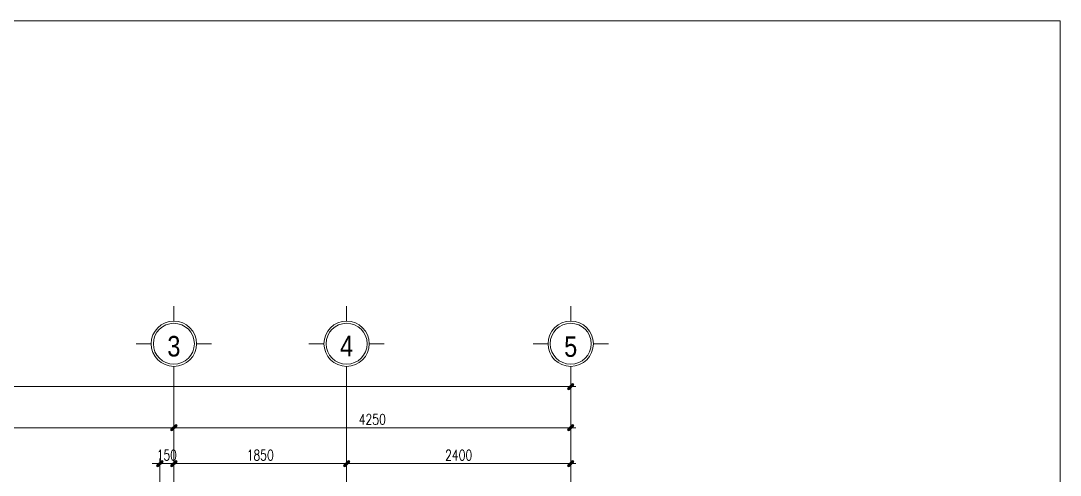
# Model space of a CAD drawing. Extents: x -165145 to 691808, y -202842 to 311040.
# Drawn here: x 558008 to 569140, y 111606 to 116473 of the extents above; entities that cross this region are included whole.
import ezdxf
from ezdxf.enums import TextEntityAlignment as Align

# ---------------------------------------------------------------- set-up
doc = ezdxf.new("R2010")
doc.units = 0
doc.header["$LTSCALE"] = 10
doc.header["$MEASUREMENT"] = 0
doc.linetypes.add('HIDDEN', pattern=[2.3807, 1.587, -0.7937])
doc.linetypes.add('TIM', pattern=[26.01, 10, -3, 0.01, -3, 10])
doc.layers.get('Defpoints').update_dxf_attribs({"color": 5, "linetype": 'CONTINUOUS'})
for name, color, linetype, lineweight in [('ARROWS', 1, 'CONTINUOUS', 0), ('DIM', 8, 'CONTINUOUS', 13), ('GE_KC_NETKHUAT', 9, 'HIDDEN', 20), ('KHUNG', 9, 'CONTINUOUS', 13), ('netchia', 2, 'CONTINUOUS', 20), ('TEXT', 4, 'CONTINUOUS', 20), ('TRUC', 251, 'TIM', 5)]:
    doc.layers.add(name, color=color, linetype=linetype, lineweight=lineweight)
doc.styles.add('ROMANS', font='romans', dxfattribs={"width": 0.75, "bigfont": 'vns'})
doc.styles.add('VNARIALH', font='', dxfattribs={"width": 0.75})
doc.styles.add('VnArialNarrowH', font='')
doc.styles.get('VNARIALH').set_extended_font_data('.VnArialH')
doc.styles.get('VnArialNarrowH').set_extended_font_data('.VnArial NarrowH')
doc.dimstyles.new('fit0.75', dxfattribs={"dimscale": 0.5625, "dimtxt": 200, "dimasz": 75, "dimexe": 100, "dimexo": 400, "dimgap": 0.03, "dimtad": 0, "dimdec": 0, "dimdsep": 46, "dimtxsty": 'ROMANS', "dimblk": 'alex', "dimcen": 150, "dimclrd": 8, "dimclre": 8, "dimclrt": 7, "dimaunit": 1, "dimadec": 0, "dimazin": 0, "dimtfac": 0.072, "dimtdec": 0, "dimtix": 1, "dimtmove": 2, "dimatfit": 3, "dimldrblk": 'a-01', "dimfxl": 100, "dimtvp": 0.8, "dimtolj": 1, "dimarcsym": 0})

# ---------------------------------------------------------------- blocks, each defined once
blk = doc.blocks.new('tentruc')
at = {"layer": 'DIM'}
for p, q in [((0, 311), (0, 516)), ((-516, 0), (-311, 0)), ((-516, 0), (-311, 0)), ((311, 0), (516, 0)), ((311, 0), (516, 0)), ((0, -516), (0, -311))]:
    blk.add_line(p, q, dxfattribs=at)
at = {"layer": 'DIM', "ltscale": 0.5}
blk.add_circle((0, 0), 311, dxfattribs=at)
at = {"layer": 'DIM'}
blk.add_circle((0, 0), 281, dxfattribs=at)
at = {"layer": 'DIM', "color": 7, "linetype": 'ByBlock', "ltscale": 0.5, "style": 'VNARIALH', "width": 1.1}
blk.add_attdef('A', text='', height=281, dxfattribs=at).set_placement((0, -107), align=Align.CENTER)
blk = doc.blocks.new('alex')
at = {"layer": 'ARROWS'}
h = blk.add_hatch(color=1, dxfattribs=at)
edge = h.paths.add_edge_path()
edge.add_line((0.4, 0.74), (-0.74, -0.4))
edge.add_ellipse((-0.57, -0.57), major_axis=(0.17, 0.17), ratio=1, start_angle=90, end_angle=270)
edge.add_line((-0.4, -0.74), (0.74, 0.4))
edge.add_ellipse((0.57, 0.57), major_axis=(0.17, 0.17), ratio=1, start_angle=270, end_angle=450)
blk.add_lwpolyline([(0.4, 0.74), (-0.74, -0.4, 1), (-0.4, -0.74), (0.74, 0.4, 1)], format="xyb", close=True, dxfattribs=at)
at = {"layer": 'netchia', "color": 2}
for p, q in [((1.27, 0), (-1.27, 0)), ((0, -1.27), (0, 1.27))]:
    blk.add_line(p, q, dxfattribs=at)
blk = doc.blocks.new('*D365')
at = {"layer": 'Defpoints', "color": 0, "transparency": 16777216}
for p in [(1202035, -168448), (1196735, -169534), (1202035, -169534)]:
    blk.add_point(p, dxfattribs=at)
at = {"layer": 'DIM', "color": 8, "lineweight": -2, "transparency": 16777216}
for p, q in [((1196735, -169309), (1196735, -168392)), ((1202035, -169309), (1202035, -168392)), ((1196777, -168448), (1201993, -168448))]:
    blk.add_line(p, q, dxfattribs=at)
at = {"layer": 'DIM', "color": 8, "lineweight": -2, "transparency": 16777216, "xscale": 42.1875, "yscale": 42.1875, "zscale": 42.1875, "rotation": 180}
blk.add_blockref('alex', (1196735, -168448), dxfattribs=at)
at = {"layer": 'DIM', "color": 8, "lineweight": -2, "transparency": 16777216, "xscale": 42.1875, "yscale": 42.1875, "zscale": 42.1875}
blk.add_blockref('alex', (1202035, -168448), dxfattribs=at)
at = {"layer": 'DIM', "color": 7, "transparency": 16777216, "insert": (1199385, -168358), "char_height": 112.5, "attachment_point": 5, "style": 'ROMANS'}
blk.add_mtext('\\A1;5300', dxfattribs=at)
blk = doc.blocks.new('a-01')
at = {"layer": 'ARROWS'}
blk.add_hatch(color=256, dxfattribs=at).paths.add_polyline_path([(-1.8, 0.49), (-1.8, -0.49), (0, 0)])
at = {"layer": 'netchia'}
blk.add_lwpolyline([(-1.8, 0.49), (-1.8, -0.49), (0, 0), (0, 0)], close=True, dxfattribs=at)
blk = doc.blocks.new('*D366')
at = {"layer": 'Defpoints', "color": 0, "transparency": 16777216}
for p in [(1206285, -168448), (1202035, -169534), (1206285, -169534)]:
    blk.add_point(p, dxfattribs=at)
at = {"layer": 'DIM', "color": 8, "lineweight": -2, "transparency": 16777216}
for p, q in [((1202035, -169309), (1202035, -168392)), ((1206285, -169309), (1206285, -168392)), ((1202077, -168448), (1206243, -168448))]:
    blk.add_line(p, q, dxfattribs=at)
at = {"layer": 'DIM', "color": 8, "lineweight": -2, "transparency": 16777216, "xscale": 42.1875, "yscale": 42.1875, "zscale": 42.1875, "rotation": 180}
blk.add_blockref('alex', (1202035, -168448), dxfattribs=at)
at = {"layer": 'DIM', "color": 8, "lineweight": -2, "transparency": 16777216, "xscale": 42.1875, "yscale": 42.1875, "zscale": 42.1875}
blk.add_blockref('alex', (1206285, -168448), dxfattribs=at)
at = {"layer": 'DIM', "color": 7, "transparency": 16777216, "insert": (1204160, -168358), "char_height": 112.5, "attachment_point": 5, "style": 'ROMANS'}
blk.add_mtext('\\A1;4250', dxfattribs=at)
blk = doc.blocks.new('*D367')
at = {"layer": 'Defpoints', "color": 0, "transparency": 16777216}
for p in [(1203885, -168832), (1202035, -169534), (1203885, -169534)]:
    blk.add_point(p, dxfattribs=at)
at = {"layer": 'DIM', "color": 8, "lineweight": -2, "transparency": 16777216}
for p, q in [((1202035, -169309), (1202035, -168776)), ((1202077, -168832), (1203843, -168832)), ((1203885, -169309), (1203885, -168776))]:
    blk.add_line(p, q, dxfattribs=at)
at = {"layer": 'DIM', "color": 8, "lineweight": -2, "transparency": 16777216, "xscale": 42.1875, "yscale": 42.1875, "zscale": 42.1875, "rotation": 180}
blk.add_blockref('alex', (1202035, -168832), dxfattribs=at)
at = {"layer": 'DIM', "color": 8, "lineweight": -2, "transparency": 16777216, "xscale": 42.1875, "yscale": 42.1875, "zscale": 42.1875}
blk.add_blockref('alex', (1203885, -168832), dxfattribs=at)
at = {"layer": 'DIM', "color": 7, "transparency": 16777216, "insert": (1202960, -168742), "char_height": 112.5, "attachment_point": 5, "style": 'ROMANS'}
blk.add_mtext('\\A1;1850', dxfattribs=at)
blk = doc.blocks.new('*D368')
at = {"layer": 'Defpoints', "color": 0, "transparency": 16777216}
for p in [(1206285, -168832), (1203885, -169534), (1206285, -169534)]:
    blk.add_point(p, dxfattribs=at)
at = {"layer": 'DIM', "color": 8, "lineweight": -2, "transparency": 16777216}
for p, q in [((1203885, -169309), (1203885, -168776)), ((1203927, -168832), (1206243, -168832)), ((1206285, -169309), (1206285, -168776))]:
    blk.add_line(p, q, dxfattribs=at)
at = {"layer": 'DIM', "color": 8, "lineweight": -2, "transparency": 16777216, "xscale": 42.1875, "yscale": 42.1875, "zscale": 42.1875, "rotation": 180}
blk.add_blockref('alex', (1203885, -168832), dxfattribs=at)
at = {"layer": 'DIM', "color": 8, "lineweight": -2, "transparency": 16777216, "xscale": 42.1875, "yscale": 42.1875, "zscale": 42.1875}
blk.add_blockref('alex', (1206285, -168832), dxfattribs=at)
at = {"layer": 'DIM', "color": 7, "transparency": 16777216, "insert": (1205085, -168742), "char_height": 112.5, "attachment_point": 5, "style": 'ROMANS'}
blk.add_mtext('\\A1;2400', dxfattribs=at)
blk = doc.blocks.new('*D369')
at = {"layer": 'Defpoints', "color": 0, "transparency": 16777216}
for p in [(1206285, -168008), (1189035, -169534), (1206285, -169534)]:
    blk.add_point(p, dxfattribs=at)
at = {"layer": 'DIM', "color": 8, "lineweight": -2, "transparency": 16777216}
for p, q in [((1189035, -169309), (1189035, -167952)), ((1206285, -169309), (1206285, -167952)), ((1189077, -168008), (1206243, -168008))]:
    blk.add_line(p, q, dxfattribs=at)
at = {"layer": 'DIM', "color": 8, "lineweight": -2, "transparency": 16777216, "xscale": 42.1875, "yscale": 42.1875, "zscale": 42.1875, "rotation": 180}
blk.add_blockref('alex', (1189035, -168008), dxfattribs=at)
at = {"layer": 'DIM', "color": 8, "lineweight": -2, "transparency": 16777216, "xscale": 42.1875, "yscale": 42.1875, "zscale": 42.1875}
blk.add_blockref('alex', (1206285, -168008), dxfattribs=at)
at = {"layer": 'DIM', "color": 7, "transparency": 16777216, "insert": (1197660, -167918), "char_height": 112.5, "attachment_point": 5, "style": 'ROMANS'}
blk.add_mtext('\\A1;17250', dxfattribs=at)
blk = doc.blocks.new('*D406')
at = {"layer": 'Defpoints', "color": 0, "transparency": 16777216}
for p in [(1202035, -168832), (1201885, -169534), (1202035, -169534)]:
    blk.add_point(p, dxfattribs=at)
at = {"layer": 'DIM', "color": 8, "lineweight": -2, "transparency": 16777216}
for p, q in [((1201843, -168832), (1201801, -168832)), ((1201885, -169309), (1201885, -168776)), ((1201885, -168832), (1202035, -168832)), ((1202035, -169309), (1202035, -168776)), ((1202077, -168832), (1202119, -168832))]:
    blk.add_line(p, q, dxfattribs=at)
at = {"layer": 'DIM', "color": 8, "lineweight": -2, "transparency": 16777216, "xscale": 42.1875, "yscale": 42.1875, "zscale": 42.1875}
blk.add_blockref('alex', (1201885, -168832), dxfattribs=at)
at = {"layer": 'DIM', "color": 8, "lineweight": -2, "transparency": 16777216, "xscale": 42.1875, "yscale": 42.1875, "zscale": 42.1875, "rotation": 180}
blk.add_blockref('alex', (1202035, -168832), dxfattribs=at)
at = {"layer": 'DIM', "color": 7, "transparency": 16777216, "insert": (1201960, -168742), "char_height": 112.5, "attachment_point": 5, "style": 'ROMANS'}
blk.add_mtext('\\A1;150', dxfattribs=at)
blk = doc.blocks.new('A$C1ec07113')
at = {"layer": 'KHUNG', "color": 7}
blk.add_lwpolyline([(0, 63000), (29700, 63000), (29700, 84000), (0, 84000)], close=True, dxfattribs=at)
at = {"layer": 'TRUC', "ltscale": 0.05}
for p, q in [((20207.5, 80138.3), (20207.5, 69705.8)), ((22057.5, 80138.3), (22057.5, 69705.8)), ((24457.5, 80138.3), (24457.5, 69705.8))]:
    blk.add_line(p, q, dxfattribs=at)
at = {"layer": 'TEXT'}
ref = blk.add_blockref('tentruc', (20207.5, 80541.2), dxfattribs=dict(at, xscale=-0.78125, yscale=0.78125, zscale=0.78125, rotation=180))
ref.add_attrib('A', '3', dxfattribs={"color": 7, "linetype": 'ByBlock', "ltscale": 0.5, "height": 219.7, "style": 'VnArialNarrowH'}).set_placement((20207.5, 80404.8), align=Align.CENTER)
ref = blk.add_blockref('tentruc', (22057.5, 80541.2), dxfattribs=dict(at, xscale=-0.78125, yscale=0.78125, zscale=0.78125, rotation=180))
ref.add_attrib('A', '4', dxfattribs={"color": 7, "linetype": 'ByBlock', "ltscale": 0.5, "height": 219.7, "style": 'VnArialNarrowH'}).set_placement((22057.5, 80407.8), align=Align.CENTER)
ref = blk.add_blockref('tentruc', (24457.5, 80541.2), dxfattribs=dict(at, xscale=-0.78125, yscale=0.78125, zscale=0.78125, rotation=180))
ref.add_attrib('A', '5', dxfattribs={"color": 7, "linetype": 'ByBlock', "ltscale": 0.5, "height": 219.7, "style": 'VnArialNarrowH'}).set_placement((24457.5, 80401.1), align=Align.CENTER)
at = {"layer": 'DIM'}
for base, p1, p2, picture, middle in [((24457.5, 80082), (7207.5, 78555.9), (24457.5, 78555.9), '*D369', (15832.5, 80172)), ((20207.5, 79641.6), (14907.5, 78555.9), (20207.5, 78555.9), '*D365', (17557.5, 79731.6)), ((24457.5, 79641.6), (20207.5, 78555.9), (24457.5, 78555.9), '*D366', (22332.5, 79731.6)), ((20207.5, 79257.5), (20057.5, 78555.9), (20207.5, 78555.9), '*D406', (20132.5, 79347.5)), ((22057.5, 79257.5), (20207.5, 78555.9), (22057.5, 78555.9), '*D367', (21132.5, 79347.5)), ((24457.5, 79257.5), (22057.5, 78555.9), (24457.5, 78555.9), '*D368', (23257.5, 79347.5))]:
    dim = blk.add_linear_dim(base=base, p1=p1, p2=p2, dimstyle='fit0.75', dxfattribs=at)
    dim.commit()
    dim.dimension.update_dxf_attribs({"geometry": picture, "text_midpoint": middle, "insert": (-1181827.5, 248089.8)})

msp = doc.modelspace()

# ---------------------------------------------------------------- block references
at = {"layer": 'GE_KC_NETKHUAT'}
msp.add_blockref('A$C1ec07113', (539439.64737, 32472.52756), dxfattribs=at)

doc.saveas('drawing.dxf')
